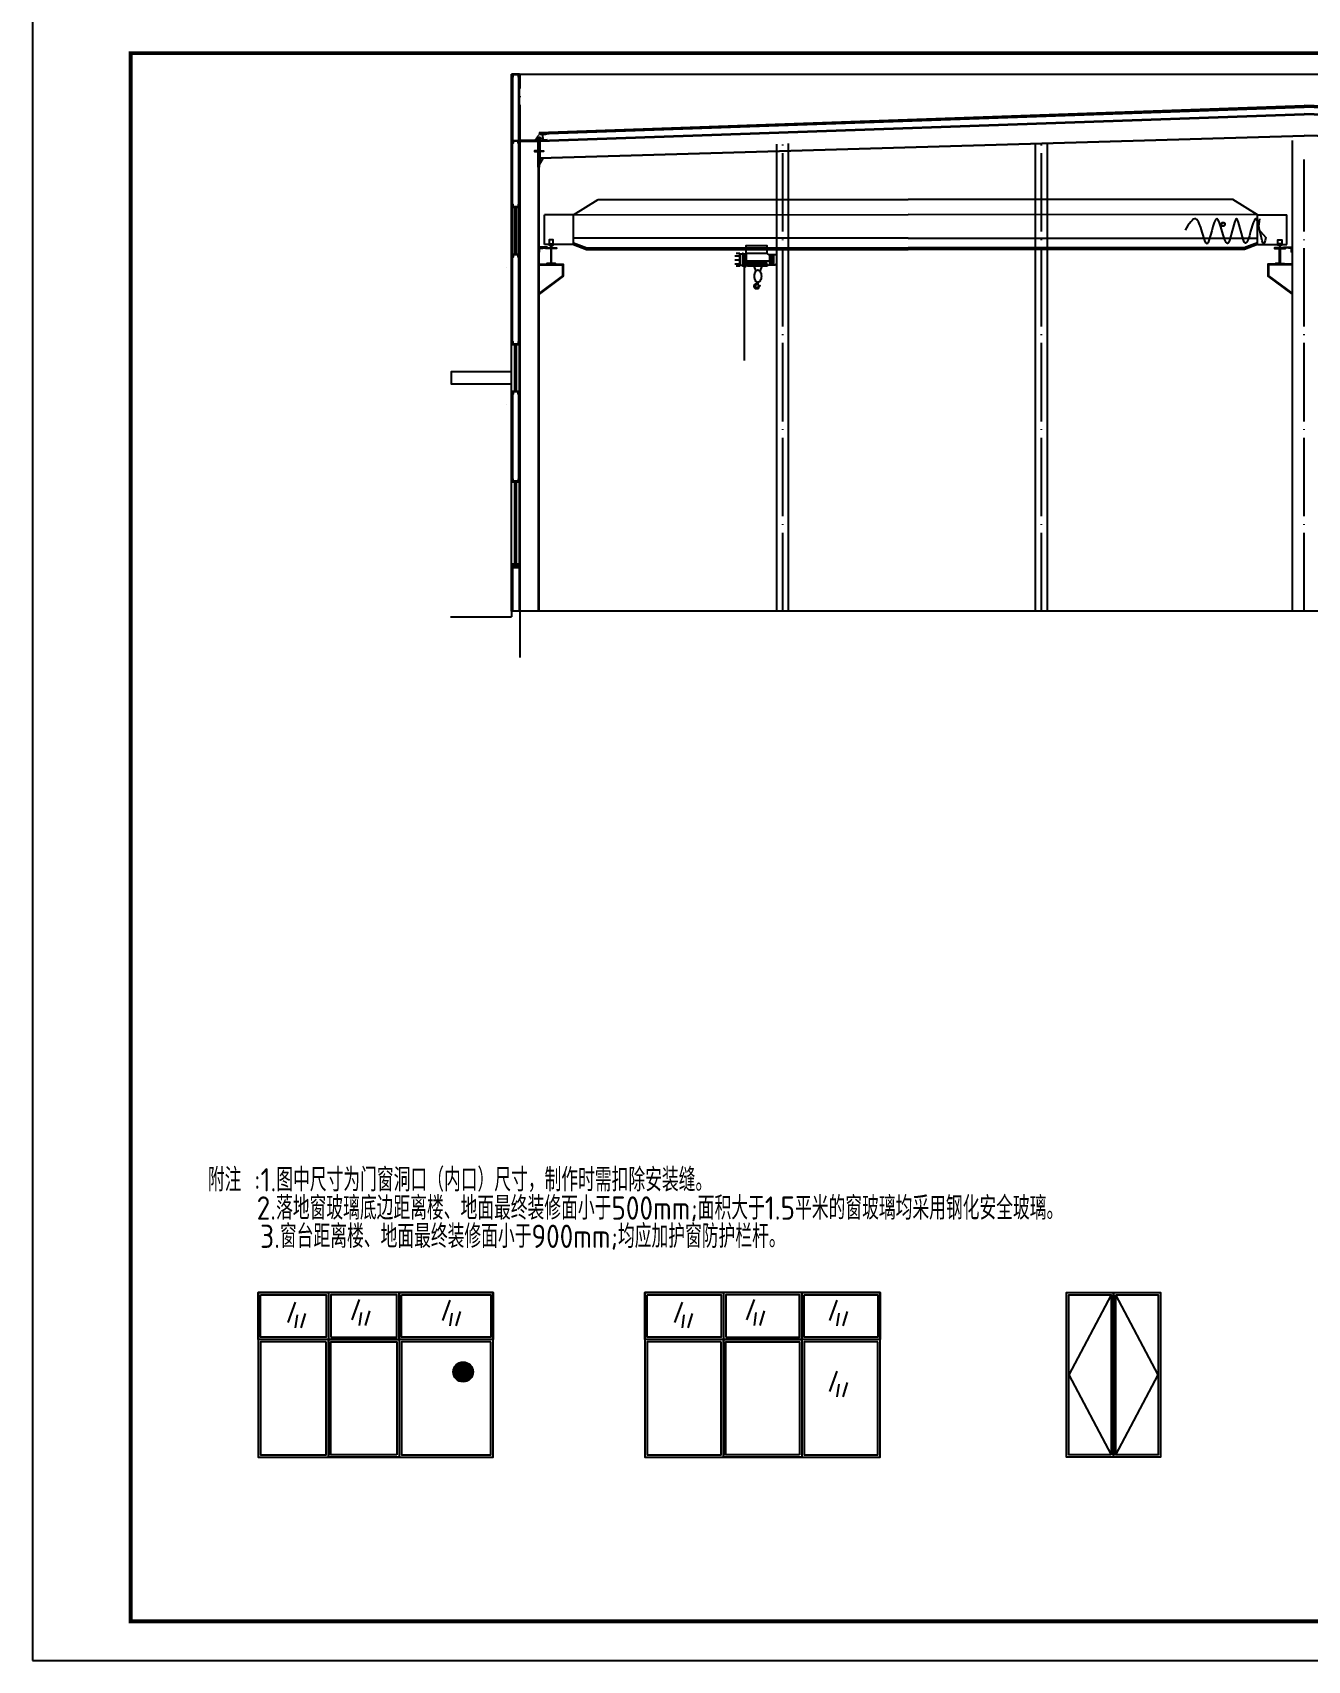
# Model space of a CAD drawing. Extents: x 1680110 to 2520911, y 137232 to 777463.
# Drawn here: x 2361418 to 2393938, y 137232 to 178757 of the extents above; entities that cross this region are included whole.
import ezdxf

# ---------------------------------------------------------------- set-up
doc = ezdxf.new("R2010")
doc.units = 0
doc.header["$LTSCALE"] = 1000
doc.header["$MEASUREMENT"] = 0
doc.linetypes.add('DOTE', pattern=[2.42, 2, -0.2, 0.02, -0.2])
for name, color, linetype in [('DOTE', 1, 'Continuous'), ('JC', 3, 'Continuous'), ('PUB_TITLE', 4, 'Continuous'), ('WALL', 9, 'Continuous'), ('WINDOW', 4, 'Continuous'), ('卫浴', 7, 'Continuous'), ('图层8', 30, 'Continuous'), ('天沟', 6, 'Continuous'), ('窗', 2, 'Continuous'), ('线', 150, 'Continuous'), ('雨棚', 6, 'Continuous')]:
    doc.layers.add(name, color=color, linetype=linetype)
doc.layers.add('钢架', color=7, linetype='Continuous', lineweight=25)
doc.styles.get("Standard").update_dxf_attribs({"font": 'gbenor.shx', "bigfont": 'gbcbig.shx'})

# ---------------------------------------------------------------- blocks, each defined once
blk = doc.blocks.new('TT')
at = {"layer": '图层8'}
for p, q in [((391101, -82693), (391185, -82686)), ((391114, -82852), (391101, -82693)), ((391105, -82697), (391181, -82691)), ((391117, -82848), (391105, -82697)), ((391197, -82846), (391114, -82852)), ((391193, -82842), (391117, -82848)), ((391181, -82691), (391183, -82713)), ((391183, -82713), (391187, -82713)), ((391183, -82713), (391183, -82713)), ((391185, -82686), (391187, -82713)), ((391191, -82819), (391191, -82819)), ((391191, -82819), (391195, -82819)), ((391191, -82819), (391193, -82842)), ((391195, -82819), (391197, -82846))]:
    blk.add_line(p, q, dxfattribs=at)
blk = doc.blocks.new('L100X80X8')
at = {"color": 6, "ltscale": 0.5}
for p, q in [((0, 0), (0, 320)), ((399, 0), (0, 0)), ((30, 80), (30, 288)), ((375, 30), (80, 30))]:
    blk.add_line(p, q, dxfattribs=at)
for centre, radius, start, end in [((-31, 260), 67.2, 24.71323, 62.48658), ((80, 80), 50, 180, 270), ((352, -13), 48.3, 15.43619, 62.57294)]:
    blk.add_arc(centre, radius, start, end, dxfattribs=at)
blk = doc.blocks.new('fda1')
h = blk.add_hatch(color=1)
edge = h.paths.add_edge_path()
edge.add_arc((1935320, 319805), 126, 0, 360)
at = {"color": 4}
for p, q in [((1933604, 320818), (1933604, 318718)), ((1934504, 320818), (1934504, 318718))]:
    blk.add_line(p, q, dxfattribs=at)
for points in [[(1935704, 320818), (1932704, 320818), (1932704, 318718), (1935704, 318718)], [(1932704, 320818), (1933604, 320818), (1933604, 320218), (1932704, 320218)], [(1932734, 320788), (1933574, 320788), (1933574, 320248), (1932734, 320248)], [(1933604, 320218), (1934504, 320218), (1934504, 320818), (1933604, 320818)], [(1933634, 320248), (1934474, 320248), (1934474, 320788), (1933634, 320788)], [(1934504, 320818), (1935704, 320818), (1935704, 320218), (1934504, 320218)], [(1934534, 320788), (1935674, 320788), (1935674, 320248), (1934534, 320248)], [(1933604, 320218), (1932704, 320218), (1932704, 318718), (1933604, 318718)], [(1933574, 320188), (1932734, 320188), (1932734, 318748), (1933574, 318748)], [(1934504, 318718), (1933604, 318718), (1933604, 320218), (1934504, 320218)], [(1934474, 318748), (1933634, 318748), (1933634, 320188), (1934474, 320188)], [(1935704, 320218), (1934504, 320218), (1934504, 318718), (1935704, 318718)], [(1935674, 320188), (1934534, 320188), (1934534, 318748), (1935674, 318748)]]:
    blk.add_lwpolyline(points, close=True, dxfattribs=at)
blk.add_circle((1935320, 319805, 0), 126)
at = {"layer": 'WINDOW', "color": 0}
for p, q in [((1933087, 320437, 0), (1933181, 320696, 0)), ((1933904, 320468, 0), (1933999, 320727, 0)), ((1934074, 320399, 0), (1934129, 320583, 0)), ((1935062, 320460, 0), (1935156, 320719, 0)), ((1935231, 320391, 0), (1935286, 320575, 0)), ((1933181, 320368, 0), (1933206, 320532, 0)), ((1933256, 320368, 0), (1933311, 320552, 0)), ((1933999, 320399, 0), (1934024, 320563, 0)), ((1935156, 320391, 0), (1935181, 320555, 0))]:
    blk.add_line(p, q, dxfattribs=at)
at = {"layer": '窗', "color": 142}
blk.add_line((1935704, 320218), (1932704, 320218), dxfattribs=at)
blk = doc.blocks.new('fasd3')
at = {"color": 4}
for p, q in [((1940517, 320818), (1940517, 318718)), ((1941517, 320818), (1941517, 318718))]:
    blk.add_line(p, q, dxfattribs=at)
for points in [[(1942517, 320818), (1939517, 320818), (1939517, 318718), (1942517, 318718)], [(1939517, 320818), (1940517, 320818), (1940517, 320218), (1939517, 320218)], [(1939547, 320788), (1940487, 320788), (1940487, 320248), (1939547, 320248)], [(1940517, 320218), (1941517, 320218), (1941517, 320818), (1940517, 320818)], [(1940547, 320248), (1941487, 320248), (1941487, 320788), (1940547, 320788)], [(1941517, 320818), (1942517, 320818), (1942517, 320218), (1941517, 320218)], [(1941547, 320788), (1942487, 320788), (1942487, 320248), (1941547, 320248)], [(1940517, 320218), (1939517, 320218), (1939517, 318718), (1940517, 318718)], [(1940487, 320188), (1939547, 320188), (1939547, 318748), (1940487, 318748)], [(1941517, 318718), (1940517, 318718), (1940517, 320218), (1941517, 320218)], [(1941487, 318748), (1940547, 318748), (1940547, 320188), (1941487, 320188)], [(1942517, 320218), (1941517, 320218), (1941517, 318718), (1942517, 318718)], [(1942487, 320188), (1941547, 320188), (1941547, 318748), (1942487, 318748)]]:
    blk.add_lwpolyline(points, close=True, dxfattribs=at)
at = {"layer": 'WINDOW', "color": 0}
for p, q in [((1939900, 320437, 0), (1939994, 320696, 0)), ((1940817, 320468, 0), (1940912, 320727, 0)), ((1940987, 320399, 0), (1941042, 320583, 0)), ((1941875, 320460, 0), (1941969, 320719, 0)), ((1942044, 320391, 0), (1942099, 320575, 0)), ((1939994, 320368, 0), (1940019, 320532, 0)), ((1940069, 320368, 0), (1940124, 320552, 0)), ((1940912, 320399, 0), (1940937, 320563, 0)), ((1941969, 320391, 0), (1941994, 320555, 0)), ((1941875, 319556, 0), (1941969, 319815, 0)), ((1941969, 319486, 0), (1941994, 319651, 0)), ((1942044, 319486, 0), (1942099, 319671, 0))]:
    blk.add_line(p, q, dxfattribs=at)
at = {"layer": '窗', "color": 142}
blk.add_line((1942517, 320218), (1939517, 320218), dxfattribs=at)
blk = doc.blocks.new('5423')
at = {"color": 4}
for points in [[(1994861, 340689), (1996061, 340689), (1996061, 338589), (1994861, 338589)], [(1995461, 338589), (1994861, 338589), (1994861, 340689), (1995461, 340689)], [(1995431, 338619), (1994891, 338619), (1994891, 340659), (1995431, 340659)], [(1995461, 340689), (1996061, 340689), (1996061, 338589), (1995461, 338589)], [(1995491, 340659), (1996031, 340659), (1996031, 338619), (1995491, 338619)]]:
    blk.add_lwpolyline(points, close=True, dxfattribs=at)
for points in [[(1995431, 340659), (1994891, 339639), (1995431, 338619)], [(1995461, 340689), (1995461, 338589)], [(1995491, 338619), (1996031, 339639), (1995491, 340659)]]:
    blk.add_lwpolyline(points, dxfattribs=at)

msp = doc.modelspace()

# ---------------------------------------------------------------- hatches: boundary and pattern name
at = {"linetype": 'Continuous'}
h = msp.add_hatch(color=3, dxfattribs=at)
h.paths.add_polyline_path([(2374536.3, 173263.4), (2374536.3, 173243.4), (2374526.3, 173243.4), (2374526.3, 173263.4)])
h.paths.add_polyline_path([(2374536.3, 173283.4), (2374536.3, 173263.4), (2374526.3, 173263.4), (2374526.3, 173283.4)])
h.paths.add_polyline_path([(2374526.3, 173283.4), (2374526.3, 173263.4), (2374516.3, 173263.4), (2374516.3, 173283.4)])
h.paths.add_polyline_path([(2374526.3, 173263.4), (2374526.3, 173243.4), (2374516.3, 173243.4), (2374516.3, 173263.4)])
h = msp.add_hatch(color=3, dxfattribs=at)
h.paths.add_polyline_path([(2374536.3, 173263.4), (2374536.3, 173283.4), (2374526.3, 173283.4), (2374526.3, 173263.4)])
h.paths.add_polyline_path([(2374536.3, 173243.4), (2374536.3, 173263.4), (2374526.3, 173263.4), (2374526.3, 173243.4)])
h.paths.add_polyline_path([(2374526.3, 173243.4), (2374526.3, 173263.4), (2374516.3, 173263.4), (2374516.3, 173243.4)])
h.paths.add_polyline_path([(2374526.3, 173263.4), (2374526.3, 173283.4), (2374516.3, 173283.4), (2374516.3, 173263.4)])
h = msp.add_hatch(color=3, dxfattribs=at)
h.paths.add_polyline_path([(2374536.3, 173263.4), (2374536.3, 173243.4), (2374526.3, 173243.4), (2374526.3, 173263.4)])
h.paths.add_polyline_path([(2374536.3, 173283.4), (2374536.3, 173263.4), (2374526.3, 173263.4), (2374526.3, 173283.4)])
h.paths.add_polyline_path([(2374526.3, 173283.4), (2374526.3, 173263.4), (2374516.3, 173263.4), (2374516.3, 173283.4)])
h.paths.add_polyline_path([(2374526.3, 173263.4), (2374526.3, 173243.4), (2374516.3, 173243.4), (2374516.3, 173263.4)])
h = msp.add_hatch(color=3, dxfattribs=at)
h.paths.add_polyline_path([(2374536.3, 173263.4), (2374536.3, 173283.4), (2374526.3, 173283.4), (2374526.3, 173263.4)])
h.paths.add_polyline_path([(2374536.3, 173243.4), (2374536.3, 173263.4), (2374526.3, 173263.4), (2374526.3, 173243.4)])
h.paths.add_polyline_path([(2374526.3, 173243.4), (2374526.3, 173263.4), (2374516.3, 173263.4), (2374516.3, 173243.4)])
h.paths.add_polyline_path([(2374526.3, 173263.4), (2374526.3, 173283.4), (2374516.3, 173283.4), (2374516.3, 173263.4)])
h = msp.add_hatch(color=3, dxfattribs=at)
h.paths.add_polyline_path([(2393346.2, 173263.4), (2393346.2, 173243.4), (2393356.2, 173243.4), (2393356.2, 173263.4)])
h.paths.add_polyline_path([(2393346.2, 173283.4), (2393346.2, 173263.4), (2393356.2, 173263.4), (2393356.2, 173283.4)])
h.paths.add_polyline_path([(2393356.2, 173283.4), (2393356.2, 173263.4), (2393366.2, 173263.4), (2393366.2, 173283.4)])
h.paths.add_polyline_path([(2393356.2, 173263.4), (2393356.2, 173243.4), (2393366.2, 173243.4), (2393366.2, 173263.4)])
h = msp.add_hatch(color=3, dxfattribs=at)
h.paths.add_polyline_path([(2393346.2, 173263.4), (2393346.2, 173283.4), (2393356.2, 173283.4), (2393356.2, 173263.4)])
h.paths.add_polyline_path([(2393346.2, 173243.4), (2393346.2, 173263.4), (2393356.2, 173263.4), (2393356.2, 173243.4)])
h.paths.add_polyline_path([(2393356.2, 173243.4), (2393356.2, 173263.4), (2393366.2, 173263.4), (2393366.2, 173243.4)])
h.paths.add_polyline_path([(2393356.2, 173263.4), (2393356.2, 173283.4), (2393366.2, 173283.4), (2393366.2, 173263.4)])
h = msp.add_hatch(color=3, dxfattribs=at)
h.paths.add_polyline_path([(2393346.2, 173263.4), (2393346.2, 173243.4), (2393356.2, 173243.4), (2393356.2, 173263.4)])
h.paths.add_polyline_path([(2393346.2, 173283.4), (2393346.2, 173263.4), (2393356.2, 173263.4), (2393356.2, 173283.4)])
h.paths.add_polyline_path([(2393356.2, 173283.4), (2393356.2, 173263.4), (2393366.2, 173263.4), (2393366.2, 173283.4)])
h.paths.add_polyline_path([(2393356.2, 173263.4), (2393356.2, 173243.4), (2393366.2, 173243.4), (2393366.2, 173263.4)])
h = msp.add_hatch(color=3, dxfattribs=at)
h.paths.add_polyline_path([(2393346.2, 173263.4), (2393346.2, 173283.4), (2393356.2, 173283.4), (2393356.2, 173263.4)])
h.paths.add_polyline_path([(2393346.2, 173243.4), (2393346.2, 173263.4), (2393356.2, 173263.4), (2393356.2, 173243.4)])
h.paths.add_polyline_path([(2393356.2, 173243.4), (2393356.2, 173263.4), (2393366.2, 173263.4), (2393366.2, 173243.4)])
h.paths.add_polyline_path([(2393356.2, 173263.4), (2393356.2, 173283.4), (2393366.2, 173283.4), (2393366.2, 173263.4)])
msp.add_hatch(color=256).paths.add_polyline_path([(2373638.3, 165199.9), (2373838.3, 165199.9), (2373838.3, 165099.2), (2373638.3, 165099.2)])
at = {"layer": '线'}
h = msp.add_hatch(color=0, dxfattribs=at)
h.paths.add_polyline_path([(2374338.3, 176038.7), (2374338.3, 176050.7), (2374318.3, 176050.7), (2374318.3, 176038.7)])
h.paths.add_polyline_path([(2374358.3, 176038.7), (2374358.3, 176050.7), (2374338.3, 176050.7), (2374338.3, 176038.7)])
h.paths.add_polyline_path([(2374338.3, 176038.7), (2374338.3, 176026.7), (2374358.3, 176026.7), (2374358.3, 176038.7)])
h.paths.add_polyline_path([(2374338.3, 176026.7), (2374338.3, 176038.7), (2374318.3, 176038.7), (2374318.3, 176026.7)])
h = msp.add_hatch(color=0, dxfattribs=at)
h.paths.add_polyline_path([(2374338.3, 175915.9), (2374338.3, 175927.9), (2374318.3, 175927.9), (2374318.3, 175915.9)])
h.paths.add_polyline_path([(2374358.3, 175915.9), (2374358.3, 175927.9), (2374338.3, 175927.9), (2374338.3, 175915.9)])
h.paths.add_polyline_path([(2374338.3, 175915.9), (2374338.3, 175903.9), (2374358.3, 175903.9), (2374358.3, 175915.9)])
h.paths.add_polyline_path([(2374338.3, 175903.9), (2374338.3, 175915.9), (2374318.3, 175915.9), (2374318.3, 175903.9)])
h = msp.add_hatch(color=0, dxfattribs=at)
h.paths.add_polyline_path([(2374338.3, 175761.6), (2374338.3, 175773.6), (2374318.3, 175773.6), (2374318.3, 175761.6)])
h.paths.add_polyline_path([(2374358.3, 175761.6), (2374358.3, 175773.6), (2374338.3, 175773.6), (2374338.3, 175761.6)])
h.paths.add_polyline_path([(2374338.3, 175761.6), (2374338.3, 175749.7), (2374358.3, 175749.7), (2374358.3, 175761.6)])
h.paths.add_polyline_path([(2374338.3, 175749.7), (2374338.3, 175761.6), (2374318.3, 175761.6), (2374318.3, 175749.7)])
h = msp.add_hatch(color=0, dxfattribs=at)
h.paths.add_polyline_path([(2374338.3, 175616.6), (2374338.3, 175628.6), (2374318.3, 175628.6), (2374318.3, 175616.6)])
h.paths.add_polyline_path([(2374358.3, 175616.6), (2374358.3, 175628.6), (2374338.3, 175628.6), (2374338.3, 175616.6)])
h.paths.add_polyline_path([(2374338.3, 175616.6), (2374338.3, 175604.6), (2374358.3, 175604.6), (2374358.3, 175616.6)])
h.paths.add_polyline_path([(2374338.3, 175604.6), (2374338.3, 175616.6), (2374318.3, 175616.6), (2374318.3, 175604.6)])
h = msp.add_hatch(color=0, dxfattribs=at)
h.paths.add_polyline_path([(2374338.3, 175460.9), (2374338.3, 175472.8), (2374318.3, 175472.8), (2374318.3, 175460.9)])
h.paths.add_polyline_path([(2374358.3, 175460.9), (2374358.3, 175472.8), (2374338.3, 175472.8), (2374338.3, 175460.9)])
h.paths.add_polyline_path([(2374338.3, 175460.9), (2374338.3, 175448.9), (2374358.3, 175448.9), (2374358.3, 175460.9)])
h.paths.add_polyline_path([(2374338.3, 175448.9), (2374338.3, 175460.9), (2374318.3, 175460.9), (2374318.3, 175448.9)])

# ---------------------------------------------------------------- linework, layer by layer
for p, q in [((2374343.2, 176211.3, 0), (2393853.3, 176895.9, 0)), ((2374346.1, 176171.5, 0), (2393853.3, 176855.8, 0)), ((2374358.3, 176001.9, 0), (2393853.3, 176685.3, 0)), ((2374359.3, 175986.9, 0), (2393853.3, 176670.3, 0)), ((2413363.3, 176211.3, 0), (2393853.3, 176895.9, 0)), ((2413360.5, 176171.5, 0), (2393853.3, 176855.8, 0)), ((2413348.3, 176001.9, 0), (2393853.3, 176685.3, 0)), ((2413347.2, 175986.9, 0), (2393853.3, 176670.3, 0)), ((2374357.1, 175565.4, 0), (2393853.3, 176134.3, 0)), ((2374358.3, 175550.5, 0), (2393853.3, 176123.1, 0)), ((2413349.5, 175565.4, 0), (2393853.3, 176134.3, 0)), ((2413348.3, 175550.5, 0), (2393853.3, 176123.1, 0)), ((2393553.3, 163999.9, 0), (2393553.3, 175999.9, 0)), ((2375219.4, 174107.4, 0), (2375847.8, 174501.8, 0)), ((2375847.8, 174501.8, 0), (2383753.3, 174502, 0)), ((2392034.7, 174501.8, 0), (2383753.3, 174502, 0)), ((2392663.1, 174107.4, 0), (2392034.7, 174501.8, 0)), ((2375219.4, 174107.4, 0), (2374472.7, 174107.4, 0)), ((2375219.4, 174107.4, 0), (2383753.3, 174117.2, 0)), ((2392663.1, 174107.4, 0), (2383753.3, 174117.2, 0)), ((2392663.1, 174107.4, 0), (2393409.8, 174107.4, 0)), ((2374596.1, 173353.4, 0), (2374472.7, 173353.4, 0)), ((2374526.3, 173245.4, 0), (2374526.3, 173281.4, 0)), ((2375219.4, 173353.4, 0), (2374701.7, 173353.4, 0)), ((2375219.4, 173395.2, 0), (2375556.7, 173265, 0)), ((2375219.4, 173353.4, 0), (2375550.7, 173225, 0)), ((2375550.7, 173225, 0), (2383753.3, 173225.2, 0)), ((2375556.7, 173265, 0), (2383753.3, 173265.2, 0)), ((2392325.8, 173265, 0), (2383753.3, 173265.2, 0)), ((2392331.8, 173225, 0), (2383753.3, 173225.2, 0)), ((2392663.1, 173395.2, 0), (2392325.8, 173265, 0)), ((2392663.1, 173353.4, 0), (2392331.8, 173225, 0)), ((2392663.1, 173353.4, 0), (2393180.8, 173353.4, 0)), ((2393286.4, 173353.4, 0), (2393409.8, 173353.4, 0)), ((2393356.2, 173245.4, 0), (2393356.2, 173281.4, 0))]:
    msp.add_line(p, q)
at = {"color": 7}
for p, q in [((2374472.7, 173353.4, 0), (2374472.7, 174107.4, 0)), ((2375219.4, 173353.4, 0), (2375219.4, 174107.4, 0)), ((2392663.1, 173353.4, 0), (2392663.1, 174107.4, 0)), ((2393409.8, 173353.4, 0), (2393409.8, 174107.4, 0)), ((2374620.8, 173365.9, 0), (2374677.1, 173365.9, 0)), ((2374620.8, 173331.2, 0), (2374620.8, 173365.9, 0)), ((2374626.4, 173343.8, 0), (2374626.4, 173365.9, 0)), ((2374628.7, 173346.5, 0), (2374626.4, 173343.8, 0)), ((2374626.4, 173343.8, 0), (2374627.9, 173340.7, 0)), ((2374627.9, 173340.7, 0), (2374639.3, 173340.2, 0)), ((2374628.7, 173346.5, 0), (2374643.3, 173352.1, 0)), ((2374630.7, 173277, 0), (2374628.7, 173273.4, 0)), ((2374628.7, 173273.4, 0), (2374668.7, 173273.4, 0)), ((2374644.1, 173279.1, 0), (2374630.7, 173277, 0)), ((2374639.3, 173340.2, 0), (2374645.6, 173338.5, 0)), ((2374643.3, 173352.1, 0), (2374648.9, 173353.4, 0)), ((2374646.1, 173282.9, 0), (2374644.1, 173279.1, 0)), ((2374645.6, 173338.5, 0), (2374646.1, 173332.9, 0)), ((2374646.1, 173332.9, 0), (2374646.1, 173282.9, 0)), ((2374649.4, 173353.4, 0), (2374649.4, 173365.9, 0)), ((2374655, 173352.1, 0), (2374649.4, 173353.4, 0)), ((2374651.7, 173338.5, 0), (2374651.2, 173332.9, 0)), ((2374651.2, 173332.9, 0), (2374651.2, 173282.9, 0)), ((2374651.2, 173282.9, 0), (2374653.2, 173279.1, 0)), ((2374658, 173340.2, 0), (2374651.7, 173338.5, 0)), ((2374653.2, 173279.1, 0), (2374666.7, 173277, 0)), ((2374668.7, 173346.5, 0), (2374655, 173352.1, 0)), ((2374669.4, 173340.7, 0), (2374658, 173340.2, 0)), ((2374666.7, 173277, 0), (2374668.7, 173273.4, 0)), ((2374668.7, 173346.5, 0), (2374670.9, 173343.8, 0)), ((2374670.9, 173343.8, 0), (2374669.4, 173340.7, 0)), ((2374670.9, 173343.8, 0), (2374670.9, 173365.9, 0)), ((2374677.1, 173331.2, 0), (2374677.1, 173365.9, 0)), ((2383753.3, 173511.2, 0), (2375219.4, 173511.2, 0)), ((2383753.3, 173511.2, 0), (2392663.1, 173511.2, 0)), ((2393261.7, 173365.9, 0), (2393205.4, 173365.9, 0)), ((2393205.4, 173331.2, 0), (2393205.4, 173365.9, 0)), ((2393211.6, 173343.8, 0), (2393211.6, 173365.9, 0)), ((2393213.9, 173346.5, 0), (2393211.6, 173343.8, 0)), ((2393211.6, 173343.8, 0), (2393213.1, 173340.7, 0)), ((2393213.1, 173340.7, 0), (2393224.5, 173340.2, 0)), ((2393215.9, 173277, 0), (2393213.8, 173273.4, 0)), ((2393253.8, 173273.4, 0), (2393213.8, 173273.4, 0)), ((2393213.9, 173346.5, 0), (2393227.5, 173352.1, 0)), ((2393229.3, 173279.1, 0), (2393215.9, 173277, 0)), ((2393224.5, 173340.2, 0), (2393230.8, 173338.5, 0)), ((2393227.5, 173352.1, 0), (2393233.1, 173353.4, 0)), ((2393231.3, 173282.9, 0), (2393229.3, 173279.1, 0)), ((2393230.8, 173338.5, 0), (2393231.3, 173332.9, 0)), ((2393231.3, 173332.9, 0), (2393231.3, 173282.9, 0)), ((2393233.1, 173353.4, 0), (2393233.1, 173365.9, 0)), ((2393239.2, 173352.1, 0), (2393233.6, 173353.4, 0)), ((2393236.9, 173338.5, 0), (2393236.4, 173332.9, 0)), ((2393236.4, 173332.9, 0), (2393236.4, 173282.9, 0)), ((2393236.4, 173282.9, 0), (2393238.4, 173279.1, 0)), ((2393243.2, 173340.2, 0), (2393236.9, 173338.5, 0)), ((2393238.4, 173279.1, 0), (2393251.8, 173277, 0)), ((2393253.9, 173346.5, 0), (2393239.2, 173352.1, 0)), ((2393254.6, 173340.7, 0), (2393243.2, 173340.2, 0)), ((2393251.8, 173277, 0), (2393253.8, 173273.4, 0)), ((2393253.9, 173346.5, 0), (2393256.1, 173343.8, 0)), ((2393256.1, 173343.8, 0), (2393254.6, 173340.7, 0)), ((2393256.1, 173343.8, 0), (2393256.1, 173365.9, 0)), ((2393261.7, 173331.2, 0), (2393261.7, 173365.9, 0)), ((2379331.9, 173063.6, 0), (2379447.9, 173063.6, 0)), ((2379331.9, 172961.1, 0), (2379447.9, 172961.1, 0)), ((2379331.9, 172858.6, 0), (2379447.9, 172858.6, 0)), ((2379460.2, 173121.2, 0), (2379365.8, 173121.2, 0)), ((2379460.2, 172801, 0), (2379365.8, 172801, 0)), ((2379447.9, 173121.2, 0), (2379447.9, 172801, 0)), ((2379460.2, 173121.2, 0), (2379460.2, 172801, 0)), ((2379523.6, 173104.1, 0), (2379460.2, 173104.1, 0)), ((2379523.6, 172818.2, 0), (2379460.2, 172818.2, 0)), ((2379523.6, 173111, 0), (2379523.6, 172811.3, 0)), ((2379544, 173111, 0), (2379544, 172811.3, 0)), ((2379597.1, 173104.1, 0), (2379544, 173104.1, 0)), ((2379597.1, 172818.2, 0), (2379544, 172818.2, 0)), ((2379597.1, 173121.2, 0), (2379597.1, 172801, 0)), ((2380147.2, 173121.2, 0), (2379597.1, 173121.2, 0)), ((2379617.6, 173121.2, 0), (2379617.6, 172801, 0)), ((2380196.3, 172923.5, 0), (2379617.6, 172923.5, 0)), ((2379666.7, 172801, 0), (2379617.6, 172834.1, 0)), ((2380147.2, 172801, 0), (2379666.7, 172801, 0)), ((2380147.2, 173121.2, 0), (2380196.3, 173088.2, 0)), ((2380147.2, 172801, 0), (2380196.3, 172834.1, 0)), ((2380362, 173088.2, 0), (2380196.3, 173088.2, 0)), ((2380321.2, 173070.4, 0), (2380196.3, 173070.4, 0)), ((2380321.2, 173039.1, 0), (2380196.3, 173039.1, 0)), ((2380321.2, 173003.1, 0), (2380196.3, 173003.1, 0)), ((2380321.2, 172985.9, 0), (2380196.3, 172985.9, 0)), ((2380321.2, 172945.2, 0), (2380196.3, 172945.2, 0)), ((2380321.2, 172909.2, 0), (2380196.3, 172909.2, 0)), ((2380321.2, 172892, 0), (2380196.3, 172892, 0)), ((2380321.2, 172851.3, 0), (2380196.3, 172851.3, 0)), ((2380196.3, 172834.1, 0), (2380362, 172834.1, 0)), ((2380321.2, 173088.2, 0), (2380321.2, 172834.1, 0)), ((2380400.4, 172872.5, 0), (2380400.4, 173049.8, 0))]:
    msp.add_line(p, q, dxfattribs=at)
at = {"color": 3}
for p, q in [((2374526.3, 173233.1, 0), (2374526.3, 173293.7, 0)), ((2374526.3, 173293.7, 0), (2374526.3, 173233.1, 0)), ((2374526.3, 173233.1, 0), (2374526.3, 173293.7, 0)), ((2374526.3, 173293.7, 0), (2374526.3, 173233.1, 0)), ((2393356.2, 173233.1, 0), (2393356.2, 173293.7, 0)), ((2393356.2, 173293.7, 0), (2393356.2, 173233.1, 0)), ((2393356.2, 173233.1, 0), (2393356.2, 173293.7, 0)), ((2393356.2, 173293.7, 0), (2393356.2, 173233.1, 0))]:
    msp.add_line(p, q, dxfattribs=at)
at = {"color": 5}
for p, q in [((2379570.6, 172818.2, 0), (2379570.6, 170394.3, 0)), ((2379820.5, 172801, 0), (2379866.9, 172671.3, 0)), ((2380018.2, 172801, 0), (2379971.8, 172671.3, 0))]:
    msp.add_line(p, q, dxfattribs=at)
at = {"elevation": 0}
for points in [[(2374343.2, 176211.3), (2374346.1, 176171.5)], [(2374338.3, 172834.4), (2374937.3, 172834.4), (2374937.3, 172554.6), (2374329.2, 172097.6)], [(2374338.3, 172849.4), (2374952.3, 172849.4), (2374952.3, 172547.1), (2374338.3, 172085.6)], [(2393544.2, 172849.4), (2392930.2, 172849.4), (2392930.2, 172547.1), (2393544.2, 172085.6)], [(2393544.2, 172834.4), (2392945.2, 172834.4), (2392945.2, 172554.6), (2393553.3, 172097.6)]]:
    msp.add_lwpolyline(points, dxfattribs=at)
at = {"color": 5, "elevation": 0}
msp.add_lwpolyline([(2392712.4, 174005.6), (2392676.9, 173749.1), (2392879, 173533.6), (2392860.7, 173454.1), (2392842, 173400.1), (2392832.6, 173384.4), (2392823, 173377), (2392813.3, 173378.6), (2392803.5, 173389.7), (2392783.1, 173441.9), (2392762.1, 173524.7), (2392717.7, 173735.1), (2392694.1, 173839.2), (2392669.3, 173926.8), (2392643.3, 173986.2), (2392629.8, 174001.6), (2392615.9, 174005.6), (2392601, 173996.4), (2392585.8, 173974.9), (2392554.3, 173902), (2392488.9, 173686.9), (2392455.6, 173573.7), (2392422.3, 173475.8), (2392389.4, 173407.6), (2392373.2, 173389.3), (2392357.1, 173383.7), (2392341.6, 173392), (2392326.3, 173412.6), (2392296.4, 173484), (2392238.6, 173697.1), (2392182.9, 173908.9), (2392155.6, 173978.8), (2392142, 173998.5), (2392128.4, 174005.6), (2392114.8, 173998.9), (2392101.1, 173979.4), (2392073.7, 173909.4), (2392018.2, 173695.6), (2391960.6, 173479.8), (2391930.6, 173407.3), (2391915.3, 173386.3), (2391899.7, 173377.7), (2391883.5, 173383.2), (2391867, 173401.9), (2391833.4, 173471.4), (2391799, 173571.4), (2391764.3, 173686.8), (2391729.3, 173802.9), (2391694.3, 173904.7), (2391659.6, 173977.2), (2391642.4, 173997.9), (2391625.4, 174005.6), (2391608.6, 173999.3), (2391592.1, 173980.2), (2391559.4, 173910.7), (2391527.4, 173811.5), (2391496, 173697), (2391435, 173479.1), (2391405.4, 173404.4), (2391390.7, 173381.9), (2391376.2, 173371.7), (2391361.4, 173375.2), (2391346.7, 173391.6), (2391316.9, 173456.5), (2391253.2, 173664.9), (2391217.7, 173780.6), (2391178.8, 173885.2), (2391157.8, 173929.1), (2391135.6, 173964.9), (2391112.1, 173991), (2391087.3, 174005.6), (2391057.5, 174006.9), (2391026.1, 173993.3), (2390993.4, 173967.1), (2390959.4, 173930.3), (2390888.9, 173833.5), (2390816.5, 173719.8)], dxfattribs=at)
at = {"color": 7, "elevation": 0}
for points in [[(2374677.1, 173331.2), (2374701.7, 173331.2), (2374701.7, 173469.4), (2374596.1, 173469.4), (2374596.1, 173331.2), (2374620.8, 173331.2)], [(2393205.4, 173331.2), (2393180.8, 173331.2), (2393180.8, 173469.4), (2393286.4, 173469.4), (2393286.4, 173331.2), (2393261.7, 173331.2)], [(2379911.4, 172384.3), (2379904.2, 172358.4), (2379875.1, 172347.5), (2379846.8, 172343.1), (2379826.4, 172325.7), (2379819.9, 172288), (2379826.4, 172253.9), (2379846.1, 172232.1), (2379880.9, 172225.6), (2379923.1, 172232.8), (2379945.6, 172250.2), (2379949.9, 172282.9), (2379975.4, 172297.4), (2379960.8, 172298.1), (2379944.1, 172295.2), (2379933.2, 172282.2), (2379931.8, 172263.3), (2379912.9, 172256), (2379886, 172252.4), (2379853.3, 172261.8), (2379849, 172285.1), (2379854.8, 172307.6), (2379873.7, 172318.5), (2379908.5, 172328.6), (2379928.9, 172338.1), (2379937.7, 172387.2)]]:
    msp.add_lwpolyline(points, dxfattribs=at)
msp.add_lwpolyline([(2380147.2, 173121.2), (2379617.6, 173121.2), (2379617.6, 173324.4), (2380147.2, 173324.4)], close=True, dxfattribs=at)
at = {"color": 5, "elevation": 0}
msp.add_lwpolyline([(2379919.3, 172383.7), (2379902.1, 172386.7), (2379885.5, 172395.8), (2379870.2, 172410.5), (2379856.8, 172430.4), (2379845.9, 172454.5), (2379837.7, 172482.1), (2379832.7, 172512), (2379831, 172543.1), (2379832.7, 172574.2), (2379837.7, 172604.1), (2379845.9, 172631.6), (2379856.8, 172655.8), (2379870.2, 172675.6), (2379885.5, 172690.3), (2379902.1, 172699.4), (2379919.3, 172702.5), (2379936.6, 172699.4), (2379953.2, 172690.3), (2379968.4, 172675.6), (2379981.8, 172655.8), (2379992.8, 172631.6), (2380001, 172604.1), (2380006, 172574.2), (2380007.7, 172543.1), (2380006, 172512), (2380001, 172482.1), (2379992.8, 172454.5), (2379981.8, 172430.4), (2379968.4, 172410.5), (2379953.2, 172395.8), (2379936.6, 172386.7)], close=True, dxfattribs=at)
at = {"color": 7}
for radius in [48, 45.2]:
    msp.add_circle((2391785.3, 173866.1, 0), radius, dxfattribs=at)
for centre, radius, start, end in [((2379533.8, 173111, 0), 10.2, 0, 180), ((2379533.8, 172811.3, 0), 10.2, 180, 0), ((2379607.4, 172801, 0), 10.2, 180, 0), ((2380362, 173049.8, 0), 38.4, 0, 90), ((2380362, 172872.5, 0), 38.4, 270, 0)]:
    msp.add_arc(centre, radius, start, end, dxfattribs=at)
at = {"color": 5}
for centre, start, end in [((2379788.6, 172939.2, 0), 197.52281, 230.40174), ((2379831.5, 172939.2, 0), 185.00625, 230.40174), ((2379874.5, 172939.2, 0), 185.00625, 230.40174), ((2379917.5, 172939.2, 0), 185.00625, 230.40174), ((2379960.5, 172939.2, 0), 185.00625, 230.40174), ((2380003.5, 172939.2, 0), 185.00625, 230.40174), ((2380046.5, 172939.2, 0), 185.00625, 230.40174), ((2380089.5, 172939.2, 0), 185.00625, 230.40174), ((2380132.5, 172939.2, 0), 185.00625, 230.40174), ((2380175.5, 172939.2, 0), 185.00625, 230.40174), ((2380218.5, 172939.2, 0), 185.00625, 230.40174), ((2380261.4, 172939.2, 0), 185.00625, 230.40174), ((2380304.4, 172939.2, 0), 185.00625, 222.5303)]:
    msp.add_arc(centre, 179.3, start, end, dxfattribs=at)
at = {"layer": 'DOTE', "color": 252}
msp.add_line((2373838.3, 163999.9, 0), (2373838.3, 177699.9, 0), dxfattribs=at)
at = {"layer": 'DOTE', "color": 252, "linetype": 'DOTE'}
for p, q in [((2373838.3, 164549.9, 0), (2373838.3, 177699.9, 0)), ((2373853.3, 162812.6, 0), (2373853.3, 177699.9, 0))]:
    msp.add_line(p, q, dxfattribs=at)
at = {"layer": 'DOTE', "color": 25, "linetype": 'DOTE'}
for p, q in [((2380553.3, 163999.9, 0), (2380553.3, 175921.6, 0)), ((2387153.3, 163999.9, 0), (2387153.3, 175921.6, 0)), ((2373853.3, 163999.9, 0), (2373853.3, 175520.4, 0)), ((2393853.3, 163999.9, 0), (2393853.3, 175520.4, 0))]:
    msp.add_line(p, q, dxfattribs=at)
at = {"layer": 'DOTE', "color": 252, "elevation": 0}
msp.add_lwpolyline([(2373838.3, 177699.9), (2413868.3, 177699.9)], dxfattribs=at)
at = {"layer": 'PUB_TITLE'}
msp.add_lwpolyline([(2361418.2, 137232.3), (2435718.2, 137232.3), (2435718.2, 179232.3), (2361418.2, 179232.3)], close=True, dxfattribs=at)
at = {"layer": 'PUB_TITLE', "const_width": 100}
msp.add_lwpolyline([(2363918.2, 138232.3), (2434718.2, 138232.3), (2434718.2, 178232.3), (2363918.2, 178232.3)], close=True, dxfattribs=at)
at = {"layer": 'WALL', "color": 251}
for p, q in [((2373513.9, 172769.9, 0), (2373513.9, 172769.9, 0)), ((2373513.9, 169269.9, 0), (2373513.9, 169269.9, 0))]:
    msp.add_line(p, q, dxfattribs=at)
at = {"layer": '卫浴'}
for p, q in [((2374656.3, 172865.4, 0), (2374756.8, 172865.4, 0)), ((2393226.2, 172865.4, 0), (2393125.7, 172865.4, 0))]:
    msp.add_line(p, q, dxfattribs=at)
at = {"layer": '卫浴', "elevation": 0}
for points in [[(2374338.3, 173265.4), (2374548.4, 173265.4), (2374548.4, 173281.4), (2374338.3, 173281.4)], [(2374506.5, 173265.4), (2374786.8, 173265.4), (2374786.8, 173249.4), (2374506.5, 173249.4)], [(2374637.3, 172865.4), (2374656.3, 172865.4), (2374656.3, 173249.4), (2374637.3, 173249.4)], [(2393376, 173265.4), (2393095.7, 173265.4), (2393095.7, 173249.4), (2393376, 173249.4)], [(2393245.2, 172865.4), (2393226.2, 172865.4), (2393226.2, 173249.4), (2393245.2, 173249.4)], [(2393544.2, 173265.4), (2393334.1, 173265.4), (2393334.1, 173281.4), (2393544.2, 173281.4)], [(2374536.5, 172849.4), (2374756.8, 172849.4), (2374756.8, 172865.4), (2374536.5, 172865.4)], [(2393346, 172849.4), (2393125.7, 172849.4), (2393125.7, 172865.4), (2393346, 172865.4)]]:
    msp.add_lwpolyline(points, close=True, dxfattribs=at)
at = {"layer": '天沟', "const_width": 30, "elevation": 0}
msp.add_lwpolyline([(2373836.6, 176317.5), (2373864.5, 176316.2), (2373864.5, 176014.8), (2374230.4, 176014.8), (2374329, 176148.7), (2374423.7, 176156.6)], dxfattribs=at)
at = {"layer": '窗'}
for p, q in [((2373718.3, 173099.9, 0), (2373718.3, 174299.9, 0)), ((2373758.3, 173099.9, 0), (2373758.3, 174299.9, 0)), ((2373718.3, 169599.9, 0), (2373718.3, 170799.9, 0)), ((2373758.3, 169599.9, 0), (2373758.3, 170799.9, 0)), ((2373718.3, 165199.9, 0), (2373718.3, 167299.9, 0)), ((2373758.3, 165199.9, 0), (2373758.3, 167299.9, 0))]:
    msp.add_line(p, q, dxfattribs=at)
at = {"layer": '窗', "elevation": 0}
for points in [[(2373638.3, 174299.9), (2373838.3, 174299.9), (2373838.3, 173099.9), (2373638.3, 173099.9)], [(2373638.3, 170799.9), (2373838.3, 170799.9), (2373838.3, 169599.9), (2373638.3, 169599.9)], [(2373638.3, 167299.9), (2373838.3, 167299.9), (2373838.3, 165199.9), (2373638.3, 165199.9)]]:
    msp.add_lwpolyline(points, close=True, dxfattribs=at)
at = {"layer": '线'}
for p, q in [((2373638.3, 163999.9, 0), (2373638.3, 177699.9, 0)), ((2373838.3, 177699.9, 0), (2373638.3, 177699.9, 0)), ((2373838.3, 164999.9, 0), (2373838.3, 177699.9, 0)), ((2373638.3, 175999.9, 0), (2373838.3, 175999.9, 0))]:
    msp.add_line(p, q, dxfattribs=at)
at = {"layer": '线', "elevation": 0}
msp.add_lwpolyline([(2373638.3, 165199.9), (2373838.3, 165199.9), (2373838.3, 165099.2), (2373638.3, 165099.2)], close=True, dxfattribs=at)
at = {"layer": '钢架', "color": 0}
for p, q in [((2373663.3, 177631.9, 0), (2373663.3, 175999.9, 0)), ((2373813.3, 177631.9, 0), (2373813.3, 175999.9, 0)), ((2373663.3, 170867.8, 0), (2373663.3, 175999.9, 0)), ((2373813.3, 175999.9, 0), (2373813.3, 170867.8, 0)), ((2373663.3, 169599.9, 0), (2373663.3, 167299.9, 0)), ((2373813.3, 169599.9, 0), (2373813.3, 167367.8, 0)), ((2373663.3, 165199.9, 0), (2373663.3, 163999.9, 0))]:
    msp.add_line(p, q, dxfattribs=at)
at = {"layer": '钢架'}
for p, q in [((2374318.3, 176089.9, 0), (2374251, 175999.9, 0)), ((2374338.3, 163999.9, 0), (2374338.3, 176089.9, 0)), ((2374358.3, 176089.9, 0), (2374446.4, 176008.5, 0)), ((2373838.3, 175999.9, 0), (2374318.3, 175999.9, 0)), ((2373838.3, 175984.9, 0), (2374318.3, 175984.9, 0)), ((2373853.3, 163999.9, 0), (2373853.3, 175999.9, 0)), ((2374298.3, 176038.7, 0), (2374378.3, 176038.7, 0)), ((2374298.3, 175915.9, 0), (2374378.3, 175915.9, 0)), ((2374298.3, 175761.6, 0), (2374378.3, 175761.6, 0)), ((2380403.3, 163999.9, 0), (2380403.3, 175912.6, 0)), ((2380703.3, 163999.9, 0), (2380703.3, 175930.5, 0)), ((2387003.3, 163999.9, 0), (2387003.3, 175930.5, 0)), ((2387303.3, 163999.9, 0), (2387303.3, 175912.6, 0)), ((2374298.3, 175616.6, 0), (2374378.3, 175616.6, 0)), ((2374323.3, 163999.9, 0), (2374323.3, 175319.9, 0)), ((2374358.3, 175409.9, 0), (2374444, 175557.3, 0)), ((2374323.3, 163999.9, 0), (2374323.3, 170884.9, 0)), ((2380403.3, 163999.9, 0), (2380403.3, 170375.6, 0)), ((2380703.3, 163999.9, 0), (2380703.3, 170375.6, 0)), ((2387003.3, 163999.9, 0), (2387003.3, 170375.6, 0)), ((2387303.3, 163999.9, 0), (2387303.3, 170375.6, 0))]:
    msp.add_line(p, q, dxfattribs=at)
at = {"layer": '钢架', "color": 0, "elevation": 0}
for points in [[(2373813.3, 177631.9), (2373813.3, 177699.9), (2373663.3, 177699.9), (2373663.3, 177631.9), (2373673.3, 177631.9), (2373673.3, 177689.9), (2373803.3, 177689.9), (2373803.3, 177631.9), (2373813.3, 177631.9)], [(2373663.3, 175931.9), (2373663.3, 175999.9), (2373813.3, 175999.9), (2373813.3, 175931.9), (2373803.3, 175931.9), (2373803.3, 175989.9), (2373673.3, 175989.9), (2373673.3, 175931.9), (2373663.3, 175931.9)], [(2373663.3, 174367.8), (2373663.3, 174299.9), (2373813.3, 174299.9), (2373813.3, 174367.8), (2373803.3, 174367.8), (2373803.3, 174309.9), (2373673.3, 174309.9), (2373673.3, 174367.8), (2373663.3, 174367.8)], [(2373663.3, 173031.9), (2373663.3, 173099.9), (2373813.3, 173099.9), (2373813.3, 173031.9), (2373803.3, 173031.9), (2373803.3, 173089.9), (2373673.3, 173089.9), (2373673.3, 173031.9), (2373663.3, 173031.9)], [(2373663.3, 170867.8), (2373663.3, 170799.9), (2373813.3, 170799.9), (2373813.3, 170867.8), (2373803.3, 170867.8), (2373803.3, 170809.9), (2373673.3, 170809.9), (2373673.3, 170867.8), (2373663.3, 170867.8)], [(2373663.3, 169531.9), (2373663.3, 169599.9), (2373813.3, 169599.9), (2373813.3, 169531.9), (2373803.3, 169531.9), (2373803.3, 169589.9), (2373673.3, 169589.9), (2373673.3, 169531.9), (2373663.3, 169531.9)], [(2373663.3, 167367.8), (2373663.3, 167299.9), (2373813.3, 167299.9), (2373813.3, 167367.8), (2373803.3, 167367.8), (2373803.3, 167309.9), (2373673.3, 167309.9), (2373673.3, 167367.8), (2373663.3, 167367.8)]]:
    msp.add_lwpolyline(points, dxfattribs=at)
at = {"layer": '钢架', "elevation": 0}
for points in [[(2374318.3, 176089.9), (2374338.3, 176089.9), (2374338.3, 175319.9), (2374318.3, 175319.9)], [(2374338.3, 176089.9), (2374358.3, 176089.9), (2374358.3, 175409.9), (2374338.3, 175409.9)], [(2374318.3, 175741.8), (2374224.2, 175741.8), (2374224.2, 175720.9), (2374318.3, 175720.9)], [(2374318.3, 176050.7), (2374358.3, 176050.7), (2374358.3, 176026.7), (2374318.3, 176026.7)], [(2374318.3, 175927.9), (2374358.3, 175927.9), (2374358.3, 175903.9), (2374318.3, 175903.9)], [(2374318.3, 175773.6), (2374358.3, 175773.6), (2374358.3, 175749.7), (2374318.3, 175749.7)], [(2374358.3, 175741.8), (2374452.3, 175741.8), (2374452.3, 175720.9), (2374358.3, 175720.9)], [(2374318.3, 175628.6), (2374358.3, 175628.6), (2374358.3, 175604.6), (2374318.3, 175604.6)], [(2374318.3, 175472.8), (2374358.3, 175472.8), (2374358.3, 175448.9), (2374318.3, 175448.9)]]:
    msp.add_lwpolyline(points, close=True, dxfattribs=at)
at = {"layer": '雨棚', "elevation": 0}
msp.add_lwpolyline([(2373638.3, 170099.9), (2372098.3, 170099.9), (2372098.3, 169799.9), (2373638.3, 169799.9)], dxfattribs=at)
at = {"layer": '雨棚', "color": 0, "const_width": 50, "elevation": 0}
for points in [[(2414068.3, 163999.9), (2373638.3, 163999.9)], [(2373638.3, 163999.9), (2373638.3, 163849.9)], [(2373853.3, 163999.9), (2414068.3, 163999.9)], [(2372078.4, 163849.9), (2373638.3, 163849.9)]]:
    msp.add_lwpolyline(points, dxfattribs=at)

# ---------------------------------------------------------------- block references
at = {"xscale": 2, "yscale": 2, "zscale": 2}
for name, p in [('fda1', (-1498238.5, -495018.4, 0)), ('fasd3', (-1501994.6, -495018.4, 0)), ('5423', (-1601934.2, -534760.2, 0))]:
    msp.add_blockref(name, p, dxfattribs=at)
at = {"layer": 'JC', "rotation": 359.999748363558}
msp.add_blockref('TT', (1983328.3, 258859.9, 0), dxfattribs=at)
at = {"layer": '卫浴', "yscale": 0.3000000007450581, "zscale": 0.3}
for p, xscale, rotation in [((2374338.3, 173265.4, 0), 0.3000000007450581, 270), ((2393544.2, 173265.4, 0), -0.3000000007450581, 90)]:
    msp.add_blockref('L100X80X8', p, dxfattribs=dict(at, xscale=xscale, rotation=rotation))

# ---------------------------------------------------------------- texts
for s, p in [('附注 :1.图中尺寸为门窗洞口（内口）尺寸，制作时需扣除安装缝。', (2365891.3, 149196, -735.5)), ('2.落地窗玻璃底边距离楼、地面最终装修面小于500mm;面积大于1.5平米的窗玻璃均采用钢化安全玻璃。', (2367134.7, 148475.6, -735.5)), ('3.窗台距离楼、地面最终装修面小于900mm;均应加护窗防护栏杆。', (2367223.7, 147755.4, 2769.1))]:
    msp.add_text(s, height=594).set_placement(p)

doc.saveas('drawing.dxf')
